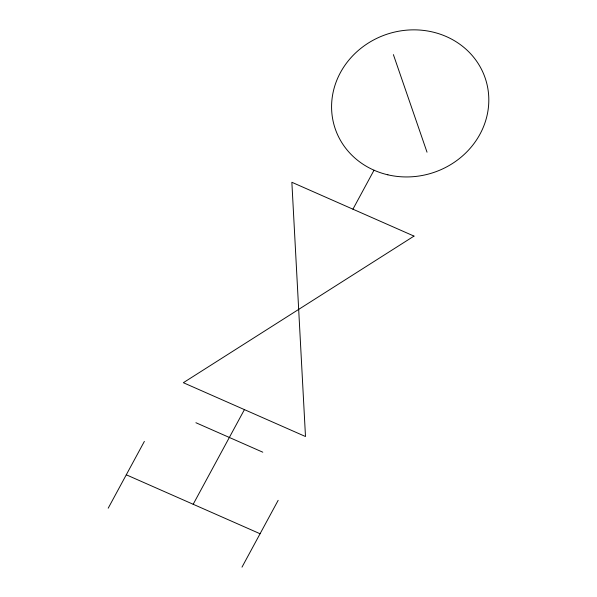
<?xml version="1.0" encoding="UTF-8"?>
<svg xmlns="http://www.w3.org/2000/svg" width="597" height="597" viewBox="0 0 597 597"><rect width="100%" height="100%" fill="white"/><g stroke="black" fill="none" stroke-linecap="round" stroke-linejoin="round"><path stroke-width="0.9" d="M108.199 508.204L144.37 441.392M193.182 504.271L244.419 409.617M352.931 209.181L374.028 170.212M241.986 567.15L278.157 500.338M195.906 422.721L262.792 452.198M126.288 474.794L260.068 533.748M393.386 54.618L427.019 152.183M414.005 236.099L183.346 382.707L305.492 436.526L291.858 182.272L414.005 236.099M387.893 174.824A79.155 72.968 -17.5 0 0 486.637 82.893A79.155 72.968 -17.5 0 0 356.066 52.484A79.155 72.968 -17.5 0 0 387.893 174.824"/></g></svg>
